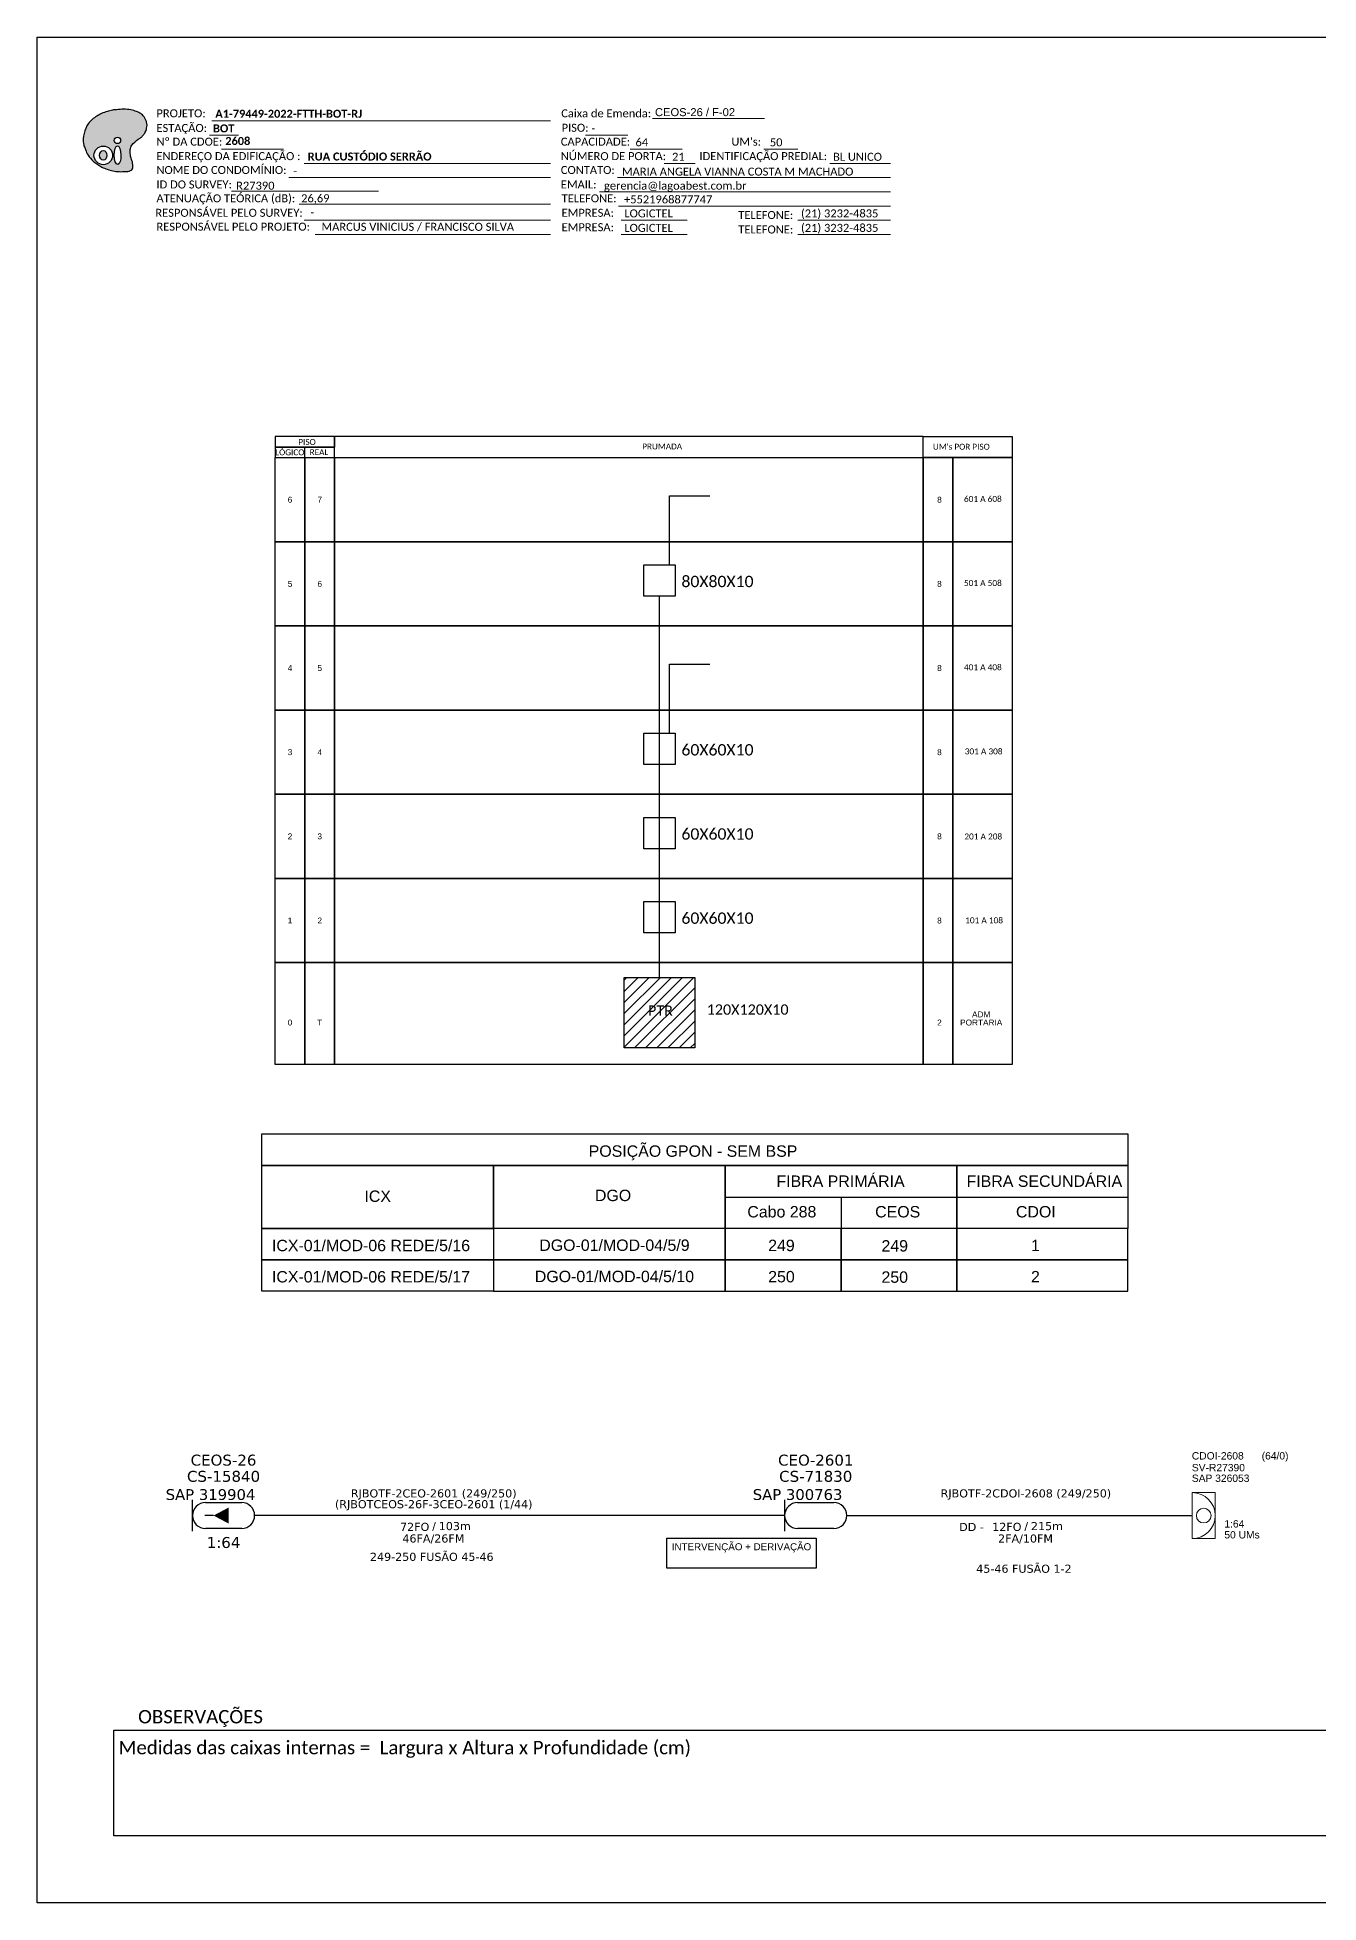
# Model space of a CAD drawing. Header units: metres. Extents: x 580 to 1192, y -228 to 190.
# Drawn here: x 580 to 867.3, y -228 to 190 of the extents above; entities that cross this region are included whole.
import ezdxf
from ezdxf.enums import TextEntityAlignment as Align

# ---------------------------------------------------------------- set-up
doc = ezdxf.new("R2010")
doc.units = ezdxf.units.M
doc.header["$MEASUREMENT"] = 0
for name, color, linetype, lineweight in [("20.0-LEGENDA DOS CDO'S", 1, 'Continuous', 0), ('20.1-CDO_INTERIOR', 1, 'Continuous', 0), ('40.1-ETIQUETAS', 1, 'Continuous', 20)]:
    doc.layers.add(name, color=color, linetype=linetype, lineweight=lineweight)
for name, color, linetype in [('20.4-CEO', 1, 'Continuous'), ('20.4-CEOS', 1, 'Continuous'), ('CAP a instalar', 1, 'Continuous'), ('FOLHAS', 7, 'Continuous'), ('INTERV', 5, 'Continuous'), ('Subida Lateral', 5, 'Continuous')]:
    doc.layers.add(name, color=color, linetype=linetype)
doc.styles.add('ARIAL', font='arial.ttf')
doc.styles.add('siredit', font='verdana.ttf')
doc.styles.add('TELEMAR-RJ', font='arial.ttf')
doc.styles.add('WMF-Calibri0', font='calibri.ttf')
doc.styles.add('WMF-Calibri1', font='calibrib.ttf')

# ---------------------------------------------------------------- blocks, each defined once
blk = doc.blocks.new('OI')
h = blk.add_hatch(color=40)
edge = h.paths.add_edge_path()
edge.add_spline(control_points=[(4.35, -0.67), (3.92, -0.99), (3.26, -1.5), (2.81, -2.59), (2.9, -3.5), (3.06, -4.27), (3.31, -4.85), (3.37, -5.39), (3.4, -5.88), (3.2, -6.4), (2.54, -6.61), (1.65, -6.63), (0.55, -6.67), (-0.56, -6.42), (-1.61, -6.14), (-2.77, -5.61), (-3.92, -4.77), (-4.89, -3.7), (-5.34, -2.65), (-5.6, -1.94), (-5.85, -0.96), (-5.71, 0.47), (-5.1, 2.02), (-4.14, 3.02), (-3.3, 3.61), (-2.37, 4.16), (-1.36, 4.44), (-0.56, 4.7), (0.79, 4.85), (2.24, 4.97), (3.79, 4.57), (4.67, 4.21), (5.44, 3.65), (5.76, 2.99), (6.03, 2.21), (6.01, 1.46), (5.72, 0.64), (5.31, 0.08), (4.88, -0.38), (4.51, -0.55), (4.35, -0.67)], knot_values=[0, 0, 0, 0, 1.60434, 2.417191, 3.427595, 4.282808, 4.776746, 5.304182, 5.888771, 6.258406, 6.858137, 7.79129, 8.986195, 10.124242, 11.187857, 12.242908, 13.953784, 15.414161, 16.515391, 17.349188, 17.675853, 19.552021, 21.515531, 22.568638, 23.63245, 24.621084, 25.782718, 26.745347, 27.142653, 29.870543, 31.004649, 31.921532, 32.709589, 33.801391, 34.042471, 35.192333, 35.971461, 36.628871, 37.254359, 37.836911, 37.836911, 37.836911, 37.836911], degree=3, periodic=0)
h.paths.add_polyline_path([(1.13, -0.87, -1), (-0.04, -0.87, -1)], flags=16)
edge = h.paths.add_edge_path(flags=16)
edge.add_ellipse((0.56, -3.59), major_axis=(-0.02, 1.71), ratio=0.361305, start_angle=0, end_angle=360)
h.paths.add_polyline_path([(-0.36, -3.62, -1), (-3.8, -3.62, -1)], flags=16)
edge = h.paths.add_edge_path(flags=0)
edge.add_ellipse((-2.08, -3.62), major_axis=(0, 0.885), ratio=0.758294, start_angle=0, end_angle=360)
at = {"color": 40}
for centre, radius in [((-2.08, -3.62), 1.72), ((0.54, -0.87), 0.587)]:
    blk.add_circle(centre, radius, dxfattribs=at)
blk.add_ellipse((-2.08, -3.62), major_axis=(0, 0.885), ratio=0.758294, start_param=-3.141592653589792, end_param=3.141592653589792, dxfattribs=at)
blk.add_ellipse((0.56, -3.59), major_axis=(-0.02, 1.71), ratio=0.361305, dxfattribs=at)
at = {"color": 40, "start_tangent": (-0.800898, -0.598801), "end_tangent": (-0.800898, -0.598801)}
blk.add_spline([(4.35, -0.67), (3.2, -1.78), (2.9, -2.54), (2.92, -3.55), (3.12, -4.38), (3.28, -4.85), (3.37, -5.37), (3.35, -5.95), (3.2, -6.29), (2.66, -6.55), (1.73, -6.63), (0.54, -6.62), (-0.58, -6.41), (-1.6, -6.11), (-2.56, -5.67), (-3.95, -4.67), (-4.89, -3.56), (-5.37, -2.56), (-5.64, -1.78), (-5.72, -1.46), (-5.63, 0.42), (-4.84, 2.22), (-4.13, 2.99), (-3.27, 3.62), (-2.4, 4.09), (-1.3, 4.47), (-0.37, 4.72), (0.02, 4.77), (2.75, 4.8), (3.85, 4.53), (4.69, 4.16), (5.31, 3.68), (5.85, 2.73), (5.93, 2.5), (5.94, 1.35), (5.67, 0.62), (5.29, 0.08), (4.84, -0.36), (4.35, -0.67)], degree=3, dxfattribs=at)

msp = doc.modelspace()

# ---------------------------------------------------------------- hatches: boundary and pattern name
h = msp.add_hatch()
h.set_pattern_fill('JIS_WOOD', color=1, scale=2.4948)
h.set_pattern_definition([(45, (-6898.212, -346.286), (-1.2474, 1.2474), [])])
h.paths.add_polyline_path([(727.38, -36.47), (727.38, -20.7), (711.6, -20.7), (711.6, -36.47)])
h.paths.add_polyline_path([(716.33, -29.85), (723.12, -29.85), (723.12, -26.38), (716.33, -26.38)], flags=24)

# ---------------------------------------------------------------- linework, layer by layer
at = {"color": 7, "ltscale": 100, "true_color": 0xffffff}
for p, q in [((734.23, -69.88), (786.17, -69.88)), ((786.17, -69.88), (824.45, -69.88))]:
    msp.add_line(p, q, dxfattribs=at)
for points in [[(580, 190), (1114.6, 190), (1114.6, -228), (580, -228)], [(778.57, 100.56), (798.57, 100.56), (798.57, 95.82), (778.57, 95.82)], [(633.32, 95.82), (639.99, 95.82), (639.99, 76.96), (633.32, 76.96)], [(639.99, 95.82), (646.65, 95.82), (646.65, 76.96), (639.99, 76.96)], [(646.65, 95.82), (778.57, 95.82), (778.57, 76.96), (646.65, 76.96)], [(778.57, 95.82), (785.24, 95.82), (785.24, 76.96), (778.57, 76.96)], [(785.24, 95.82), (798.57, 95.82), (798.57, 76.96), (785.24, 76.96)], [(633.32, 76.96), (639.99, 76.96), (639.99, 58.1), (633.32, 58.1)], [(639.99, 76.96), (646.65, 76.96), (646.65, 58.1), (639.99, 58.1)], [(646.65, 76.96), (778.57, 76.96), (778.57, 58.1), (646.65, 58.1)], [(778.57, 76.96), (785.24, 76.96), (785.24, 58.1), (778.57, 58.1)], [(785.24, 76.96), (798.57, 76.96), (798.57, 58.1), (785.24, 58.1)], [(715.99, 71.77), (722.99, 71.77), (722.99, 64.77), (715.99, 64.77)], [(633.32, 58.1), (639.99, 58.1), (639.99, 39.24), (633.32, 39.24)], [(639.99, 58.1), (646.65, 58.1), (646.65, 39.24), (639.99, 39.24)], [(646.65, 58.1), (778.57, 58.1), (778.57, 39.24), (646.65, 39.24)], [(778.57, 58.1), (785.24, 58.1), (785.24, 39.24), (778.57, 39.24)], [(785.24, 58.1), (798.57, 58.1), (798.57, 39.24), (785.24, 39.24)], [(633.32, 39.24), (639.99, 39.24), (639.99, 20.38), (633.32, 20.38)], [(639.99, 39.24), (646.65, 39.24), (646.65, 20.38), (639.99, 20.38)], [(646.65, 39.24), (778.57, 39.24), (778.57, 20.38), (646.65, 20.38)], [(778.57, 39.24), (785.24, 39.24), (785.24, 20.38), (778.57, 20.38)], [(785.24, 39.24), (798.57, 39.24), (798.57, 20.38), (785.24, 20.38)], [(715.99, 34.05), (722.99, 34.05), (722.99, 27.05), (715.99, 27.05)], [(633.32, 20.38), (639.99, 20.38), (639.99, 1.52), (633.32, 1.52)], [(639.99, 20.38), (646.65, 20.38), (646.65, 1.52), (639.99, 1.52)], [(646.65, 20.38), (778.57, 20.38), (778.57, 1.52), (646.65, 1.52)], [(778.57, 20.38), (785.24, 20.38), (785.24, 1.52), (778.57, 1.52)], [(785.24, 20.38), (798.57, 20.38), (798.57, 1.52), (785.24, 1.52)], [(715.99, 15.18), (722.99, 15.18), (722.99, 8.18), (715.99, 8.18)], [(633.32, 1.52), (639.99, 1.52), (639.99, -17.34), (633.32, -17.34)], [(639.99, 1.52), (646.65, 1.52), (646.65, -17.34), (639.99, -17.34)], [(646.65, 1.52), (778.57, 1.52), (778.57, -17.34), (646.65, -17.34)], [(778.57, 1.52), (785.24, 1.52), (785.24, -17.34), (778.57, -17.34)], [(785.24, 1.52), (798.57, 1.52), (798.57, -17.34), (785.24, -17.34)], [(715.99, -3.68), (722.99, -3.68), (722.99, -10.68), (715.99, -10.68)], [(633.32, -17.34), (639.99, -17.34), (639.99, -40.2), (633.32, -40.2)], [(639.99, -17.34), (646.65, -17.34), (646.65, -40.2), (639.99, -40.2)], [(646.65, -17.34), (778.57, -17.34), (778.57, -40.2), (646.65, -40.2)], [(711.6, -20.7), (727.38, -20.7), (727.38, -36.47), (711.6, -36.47)], [(778.57, -17.34), (785.24, -17.34), (785.24, -40.2), (778.57, -40.2)], [(785.24, -17.34), (798.57, -17.34), (798.57, -40.2), (785.24, -40.2)]]:
    msp.add_lwpolyline(points, close=True)
at = {"color": 7, "lineweight": 0}
for points in [[(717.92, 171.81), (743.05, 171.81)], [(618.59, 168.04), (625.14, 168.04)], [(619.11, 171.32), (695.08, 171.32)], [(702.88, 168.08), (712.36, 168.08)], [(621.26, 164.97), (635.2, 164.97)], [(712.93, 164.97), (724.54, 164.97)], [(742.87, 164.97), (750.53, 164.97)], [(639.82, 161.73), (695.08, 161.73)], [(720.51, 161.73), (727.46, 161.73)], [(757.68, 161.73), (771.24, 161.73)], [(623.57, 155.56), (656.52, 155.56)], [(636.41, 158.62), (695.08, 158.62)], [(706, 155.39), (771.27, 155.39)], [(710.04, 158.62), (771.27, 158.62)], [(638.72, 152.62), (695.08, 152.62)], [(710.29, 152.15), (771.27, 152.15)], [(639.82, 149.04), (695.08, 149.04)], [(710.9, 149.04), (725.7, 149.04)], [(750.5, 149.04), (771.27, 149.04)], [(642.31, 145.8), (695.08, 145.8)], [(710.9, 145.8), (725.7, 145.8)], [(750.5, 145.8), (771.27, 145.8)]]:
    msp.add_lwpolyline(points, dxfattribs=at)
at = {"color": 0}
for points in [[(633.32, 98.19), (646.65, 98.19), (646.65, 100.56), (633.32, 100.56)], [(633.32, 95.82), (646.65, 95.82), (646.65, 98.19), (633.32, 98.19)], [(597.16, -189.34), (875.41, -189.34), (875.41, -213.04), (597.16, -213.04)]]:
    msp.add_lwpolyline(points, close=True, dxfattribs=at)
for points in [[(646.65, 95.82), (778.57, 95.82), (778.57, 100.56), (646.65, 100.56), (646.65, 100.56), (646.65, 98.19)], [(778.56, 95.82), (778.56, 100.56)], [(639.99, 95.82), (639.99, 98.19)]]:
    msp.add_lwpolyline(points)
at = {"color": 7, "ltscale": 100, "true_color": 0xffffff}
for points in [[(630.34, -55.74), (824.45, -55.74), (824.45, -62.81), (630.34, -62.81)], [(630.34, -62.81), (682.28, -62.81), (682.28, -76.95), (630.34, -76.95)], [(682.28, -62.81), (734.23, -62.81), (734.23, -76.95), (682.28, -76.95)], [(734.23, -62.81), (786.17, -62.81), (786.17, -76.95), (734.23, -76.95)], [(786.17, -62.81), (824.45, -62.81), (824.45, -76.95), (786.17, -76.95)], [(734.23, -69.88), (760.2, -69.88), (760.2, -76.95), (734.23, -76.95)], [(630.34, -76.95), (682.28, -76.95), (682.28, -83.95), (630.34, -83.95)], [(682.28, -83.95), (734.23, -83.95), (734.23, -76.95), (682.28, -76.95)], [(734.23, -83.95), (760.2, -83.95), (760.2, -76.95), (734.23, -76.95)], [(760.2, -83.95), (786.17, -83.95), (786.17, -76.95), (760.2, -76.95)], [(786.17, -83.95), (824.45, -83.95), (824.45, -76.95), (786.17, -76.95)], [(630.34, -83.95), (682.28, -83.95), (682.28, -90.95), (630.34, -90.95)], [(682.28, -90.95), (734.23, -90.95), (734.23, -83.95), (682.28, -83.95)], [(734.23, -90.95), (760.2, -90.95), (760.2, -83.95), (734.23, -83.95)], [(760.2, -90.95), (786.17, -90.95), (786.17, -83.95), (760.2, -83.95)], [(786.17, -90.95), (824.45, -90.95), (824.45, -83.95), (786.17, -83.95)]]:
    msp.add_lwpolyline(points, close=True, dxfattribs=at)
at = {"color": 3}
msp.add_lwpolyline([(721.1, -146.3), (754.64, -146.3), (754.64, -153.04), (721.1, -153.04)], close=True, dxfattribs=at)
at = {"layer": '20.1-CDO_INTERIOR', "color": 1, "lineweight": 18}
msp.add_lwpolyline([(844.06, -146.39), (844.06, -136.11), (838.92, -136.11), (838.92, -146.39)], close=True, dxfattribs=at)
msp.add_circle((841.49, -141.25), 1.65, dxfattribs=at)
msp.add_arc((838.92, -141.25), 5.14, 270, 90, dxfattribs=at)
at = {"layer": '20.4-CEO', "color": 5}
for p, q in [((750.44, -138.35), (758.57, -138.35)), ((758.57, -144.15), (750.44, -144.15))]:
    msp.add_line(p, q, dxfattribs=at)
msp.add_lwpolyline([(747.55, -144.74), (747.55, -137.76)], dxfattribs=at)
for centre, start, end in [((750.44, -141.25), 90, 270), ((758.57, -141.25), 270, 90)]:
    msp.add_arc(centre, 2.9, start, end, dxfattribs=at)
at = {"layer": '20.4-CEOS', "color": 0}
for p, q in [((617.69, -138.35), (625.82, -138.35)), ((625.82, -144.15), (617.69, -144.15))]:
    msp.add_line(p, q, dxfattribs=at)
for points in [[(614.8, -144.74), (614.8, -137.76)], [(619.51, -141.25), (617.56, -141.25)]]:
    msp.add_lwpolyline(points, dxfattribs=at)
msp.add_lwpolyline([(619.51, -141.25, 0, 3.57, 0), (622.87, -141.25, 3.57, 3.57, 0)], format="xyseb", dxfattribs=at)
for centre, start, end in [((617.69, -141.25), 90, 270), ((625.82, -141.25), 270, 90)]:
    msp.add_arc(centre, 2.9, start, end, dxfattribs=at)
at = {"layer": 'CAP a instalar', "color": 1, "ltscale": 50, "const_width": 0.302}
msp.add_lwpolyline([(838.92, -141.25), (761.46, -141.25), (761.46, -141.25)], dxfattribs=at)
at = {"layer": 'INTERV', "color": 0, "ltscale": 50}
msp.add_lwpolyline([(747.55, -141.25), (628.71, -141.25), (628.71, -141.25), (628.71, -141.25)], dxfattribs=at)
at = {"layer": 'Subida Lateral', "color": 1, "linetype": 'Continuous', "ltscale": 2.5}
for p, q in [((721.74, 71.77), (721.74, 87.22)), ((721.74, 87.22), (730.73, 87.22)), ((719.49, -20.7), (719.49, 64.77)), ((721.74, 34.05), (721.74, 49.5)), ((721.74, 49.5), (730.73, 49.5))]:
    msp.add_line(p, q, dxfattribs=at)

# ---------------------------------------------------------------- block references
at = {"color": 7, "lineweight": 0, "xscale": 1.213923925163967, "yscale": 1.213923925163953, "zscale": 1.213923925163967, "rotation": 0.1532896023949058}
msp.add_blockref('OI', (597.31, 167.95), dxfattribs=at)

# ---------------------------------------------------------------- texts
at = {"color": 7, "lineweight": 0}
for s, height, style, p in [('PROJETO:', 1.793, 'WMF-Calibri0', (606.71, 172.07)), ('A1-79449-2022-FTTH-BOT-RJ', 1.7927, 'WMF-Calibri1', (619.9, 171.97)), ('Caixa de Emenda:', 1.7927, 'WMF-Calibri0', (697.46, 172.07)), ('CEOS-26 / F-02', 1.7927, 'ARIAL', (718.47, 172.33)), ('ESTAÇÃO:', 1.793, 'WMF-Calibri0', (606.71, 168.79)), ('Nº DA CDOE:', 1.7927, 'WMF-Calibri0', (606.71, 165.72)), ('BOT', 1.793, 'WMF-Calibri1', (619.39, 168.69)), ('2608', 1.793, 'WMF-Calibri1', (622.15, 165.87)), ('CAPACIDADE:', 1.7927, 'WMF-Calibri0', (697.36, 165.72)), ('PISO:', 1.793, 'WMF-Calibri0', (697.54, 168.83)), ('-', 1.79, 'WMF-Calibri0', (704.23, 168.68)), ('64 ', 1.793, 'WMF-Calibri0', (714.1, 165.59)), ("UM's:", 1.793, 'WMF-Calibri0', (735.6, 165.72)), ('50', 1.793, 'WMF-Calibri0', (744.22, 165.57)), ('ENDEREÇO DA EDIFICAÇÃO :', 1.7927, 'WMF-Calibri0', (606.71, 162.48)), ('RUA CUSTÓDIO SERRÃO ', 1.7927, 'WMF-Calibri1', (640.62, 162.39)), ('NÚMERO DE PORTA:', 1.7927, 'WMF-Calibri0', (697.36, 162.48)), ('21', 1.793, 'WMF-Calibri0', (722.29, 162.33)), ('IDENTIFICAÇÃO PREDIAL:', 1.7927, 'WMF-Calibri0', (728.44, 162.48)), ('BL UNICO', 1.793, 'WMF-Calibri0', (758.39, 162.33)), ('NOME DO CONDOMÍNIO:', 1.7927, 'WMF-Calibri0', (606.71, 159.37)), ('-', 1.79, 'WMF-Calibri0', (637.38, 159.17)), ('CONTATO:', 1.793, 'WMF-Calibri0', (697.36, 159.37)), ('MARIA ANGELA VIANNA COSTA M MACHADO', 1.7927, 'WMF-Calibri0', (711.06, 159.01)), ('ATENUAÇÃO TEÓRICA (dB):', 1.7927, 'WMF-Calibri0', (606.71, 153.02)), ('ID DO SURVEY:', 1.7927, 'WMF-Calibri0', (606.71, 156.13)), ('R27390', 1.793, 'WMF-Calibri0', (624.58, 155.86)), ('26,69', 1.793, 'WMF-Calibri0', (639.15, 153.03)), ('EMAIL:', 1.793, 'WMF-Calibri0', (697.36, 156.13)), ('TELEFONE:', 1.793, 'WMF-Calibri0', (697.54, 153.02)), ('gerencia@lagoabest.com.br', 1.7927, 'WMF-Calibri0', (707.04, 155.86)), ('+5521968877747', 1.7927, 'WMF-Calibri0', (711.53, 152.78)), ('RESPONSÁVEL PELO SURVEY:', 1.7927, 'WMF-Calibri0', (606.47, 149.78)), ('-', 1.79, 'WMF-Calibri0', (641.22, 149.88)), ('EMPRESA:', 1.793, 'WMF-Calibri0', (697.54, 149.78)), ('LOGICTEL', 1.793, 'WMF-Calibri0', (711.6, 149.64)), ('TELEFONE:', 1.793, 'WMF-Calibri0', (737.14, 149.28)), ('(21) 3232-4835', 1.7927, 'WMF-Calibri0', (751.2, 149.64)), ('RESPONSÁVEL PELO PROJETO:', 1.7927, 'WMF-Calibri0', (606.71, 146.67)), ('MARCUS VINICIUS / FRANCISCO SILVA', 1.7927, 'WMF-Calibri0', (643.71, 146.64)), ('EMPRESA:', 1.793, 'WMF-Calibri0', (697.54, 146.55)), ('LOGICTEL', 1.793, 'WMF-Calibri0', (711.6, 146.4)), ('TELEFONE:', 1.793, 'WMF-Calibri0', (737.14, 146.04)), ('(21) 3232-4835', 1.7927, 'WMF-Calibri0', (751.2, 146.4))]:
    msp.add_text(s, height=height, dxfattribs=dict(at, style=style)).set_placement(p)
at = {"color": 0, "style": 'WMF-Calibri0'}
for s, height, p in [('  LÓGICO', 1.325, (632.41, 96.34)), ('     PISO', 1.325, (636.18, 98.66)), ('    REAL', 1.325, (639.18, 96.37)), ('PRUMADA', 1.325, (715.61, 97.65)), ("UM's POR PISO", 1.3248, (780.77, 97.59))]:
    msp.add_text(s, height=height, dxfattribs=at).set_placement(p)
at = {"style": 'WMF-Calibri0'}
for s, height, p in [('601 A 608', 1.335, (787.74, 85.9)), ('80X80X10', 2.543, (724.4, 66.79)), ('501 A 508', 1.335, (787.74, 67.04)), ('401 A 408', 1.335, (787.74, 48.18)), ('60X60X10', 2.543, (724.4, 29.07)), ('301 A 308', 1.335, (787.91, 29.32)), ('60X60X10', 2.543, (724.4, 10.21)), ('201 A 208', 1.335, (787.82, 10.25)), ('60X60X10', 2.543, (724.4, -8.65)), ('101 A 108', 1.335, (788.01, -8.54)), ('PTR', 2.312, (716.91, -29.26)), ('120X120X10', 2.312, (730.07, -29.02)), ('OBSERVAÇÕES', 3, (602.6, -187.82))]:
    msp.add_text(s, height=height, dxfattribs=at).set_placement(p)
at = {"color": 7, "ltscale": 100, "true_color": 0xffffff, "style": 'ARIAL'}
for s, height, p in [('POSIÇÃO GPON - SEM BSP', 2.5545, (727, -59.58)), ('FIBRA PRIMÁRIA', 2.5545, (760.07, -66.32)), ('FIBRA SECUNDÁRIA', 2.5545, (805.76, -66.32)), ('ICX', 2.554, (656.31, -69.69)), ('DGO', 2.554, (709.07, -69.51)), ('Cabo 288', 2.554, (746.91, -73.17)), ('CEOS', 2.554, (772.88, -73.17)), ('CDOI', 2.554, (803.85, -73.17)), ('ICX-01/MOD-06 REDE/5/16', 2.5545, (654.81, -80.74)), ('DGO-01/MOD-04/5/9', 2.5545, (709.38, -80.67)), ('249', 2.554, (746.82, -80.72)), ('249', 2.554, (772.22, -80.81)), ('1', 2.55, (803.76, -80.72)), ('ICX-01/MOD-06 REDE/5/17', 2.5545, (654.81, -87.74)), ('DGO-01/MOD-04/5/10', 2.5545, (709.38, -87.67)), ('250', 2.554, (746.82, -87.72)), ('250', 2.554, (772.22, -87.81)), ('2', 2.55, (803.76, -87.72))]:
    msp.add_text(s, height=height, dxfattribs=at).set_placement(p, align=Align.MIDDLE_CENTER)
at = {"insert": (598.22, -191.74), "char_height": 3, "width": 277.1819, "attachment_point": 1, "style": 'WMF-Calibri0'}
msp.add_mtext('Medidas das caixas internas =  Largura x Altura x Profundidade (cm)', dxfattribs=at)
at = {"style": 'ARIAL', "flags": 12}
for tag, p in [('6', (636.65, 86.39)), ('7', (643.32, 86.39)), ('8', (782.24, 86.39)), ('5', (636.65, 67.53)), ('6', (643.32, 67.53)), ('8', (782.24, 67.53)), ('4', (636.65, 48.67)), ('5', (643.32, 48.67)), ('8', (782.24, 48.67)), ('3', (636.65, 29.81)), ('4', (643.32, 29.81)), ('8', (782.24, 29.81)), ('2', (636.65, 10.95)), ('3', (643.32, 10.95)), ('8', (782.24, 10.95)), ('1', (636.65, -7.91)), ('2', (643.32, -7.91)), ('8', (782.24, -7.91)), ('ADM', (791.6, -28.95)), ('0', (636.65, -30.77)), ('T', (643.32, -30.77)), ('2', (782.24, -30.77)), ('PORTARIA', (791.6, -30.77))]:
    msp.add_attdef(tag, text='XX', height=1.325, dxfattribs=at).set_placement(p, align=Align.MIDDLE_CENTER)
at = {"layer": "20.0-LEGENDA DOS CDO'S", "color": 1, "linetype": 'Continuous', "style": 'ARIAL'}
for s, p in [('CDOI-2608', (838.82, -128.69)), ('SAP 326053', (838.82, -133.71)), ('SV-R27390', (838.83, -131.33)), ('50 UMs', (846.11, -146.38)), ('1:64', (846.11, -143.93))]:
    msp.add_text(s, height=1.646, dxfattribs=at).set_placement(p)
msp.add_text('(64/0)', height=1.646, dxfattribs=at).set_placement((857.48, -128.69), align=Align.CENTER)
at = {"layer": '20.4-CEO', "color": 7, "linetype": 'Continuous', "style": 'siredit'}
for s, height, p in [('CEO-2601', 2.453, (754.51, -128.83)), ('CS-71830', 2.453, (754.51, -132.46)), ('SAP 300763', 2.42, (750.44, -136.54))]:
    msp.add_text(s, height=height, dxfattribs=at).set_placement(p, align=Align.MIDDLE_CENTER)
at = {"layer": '20.4-CEOS', "color": 0, "linetype": 'Continuous', "style": 'siredit'}
for s, height, p in [('CEOS-26', 2.453, (621.75, -128.83)), ('CS-15840', 2.453, (621.75, -132.46)), ('SAP 319904', 2.42, (618.83, -136.54))]:
    msp.add_text(s, height=height, dxfattribs=at).set_placement(p, align=Align.MIDDLE_CENTER)
msp.add_text('1:64', height=2.453, dxfattribs=at).set_placement((621.75, -146.06), align=Align.TOP_CENTER)
at = {"layer": '40.1-ETIQUETAS', "color": 0, "linetype": 'Continuous', "style": 'siredit'}
for s, p in [('(RJBOTCEOS-26F-3CEO-2601 (1/44)', (668.87, -138.7)), ('RJBOTF-2CEO-2601 (249/250)', (668.87, -136.28)), ('46FA/26FM', (668.79, -146.39))]:
    msp.add_text(s, height=1.815, dxfattribs=at).set_placement(p, align=Align.MIDDLE_CENTER)
at = {"layer": '40.1-ETIQUETAS', "color": 1, "linetype": 'Continuous', "style": 'siredit'}
for s, p in [('RJBOTF-2CDOI-2608 (249/250)', (801.62, -136.28)), ('2FA/10FM', (801.54, -146.39))]:
    msp.add_text(s, height=1.815, dxfattribs=at).set_placement(p, align=Align.MIDDLE_CENTER)
at = {"layer": '40.1-ETIQUETAS', "color": 0, "linetype": 'Continuous', "style": 'siredit'}
msp.add_text('72FO', height=1.815, dxfattribs=at).set_placement((667.88, -143.78), align=Align.MIDDLE_RIGHT)
at = {"layer": '40.1-ETIQUETAS', "color": 0, "style": 'siredit'}
msp.add_text('/', height=1.81, dxfattribs=at).set_placement((669.35, -143.61), align=Align.MIDDLE_RIGHT)
at = {"layer": '40.1-ETIQUETAS', "color": 0, "linetype": 'Continuous', "style": 'siredit'}
msp.add_text('103m', height=1.815, dxfattribs=at).set_placement((670, -143.61), align=Align.MIDDLE_LEFT)
at = {"layer": '40.1-ETIQUETAS', "color": 1, "linetype": 'Continuous', "style": 'siredit'}
for s, p in [('DD -', (792.19, -143.81)), ('12FO', (800.63, -143.78))]:
    msp.add_text(s, height=1.815, dxfattribs=at).set_placement(p, align=Align.MIDDLE_RIGHT)
at = {"layer": '40.1-ETIQUETAS', "color": 1, "style": 'siredit'}
msp.add_text('/', height=1.81, dxfattribs=at).set_placement((802.1, -143.61), align=Align.MIDDLE_RIGHT)
at = {"layer": '40.1-ETIQUETAS', "color": 1, "linetype": 'Continuous', "style": 'siredit'}
msp.add_text('215m', height=1.815, dxfattribs=at).set_placement((802.75, -143.61), align=Align.MIDDLE_LEFT)
at = {"layer": '40.1-ETIQUETAS', "color": 0, "linetype": 'Continuous', "style": 'siredit'}
msp.add_text('249-250 FUSÃO 45-46', height=1.815, dxfattribs=at).set_placement((668.43, -151.4), align=Align.CENTER)
at = {"layer": '40.1-ETIQUETAS', "color": 1, "linetype": 'Continuous', "style": 'siredit'}
msp.add_text('45-46 FUSÃO 1-2', height=1.815, dxfattribs=at).set_placement((801.18, -154.07), align=Align.CENTER)
at = {"layer": 'FOLHAS', "color": 3, "style": 'TELEMAR-RJ'}
msp.add_text('INTERVENÇÃO + DERIVAÇÃO ', height=1.5706, dxfattribs=at).set_placement((722.23, -149.02))

doc.saveas('drawing.dxf')
